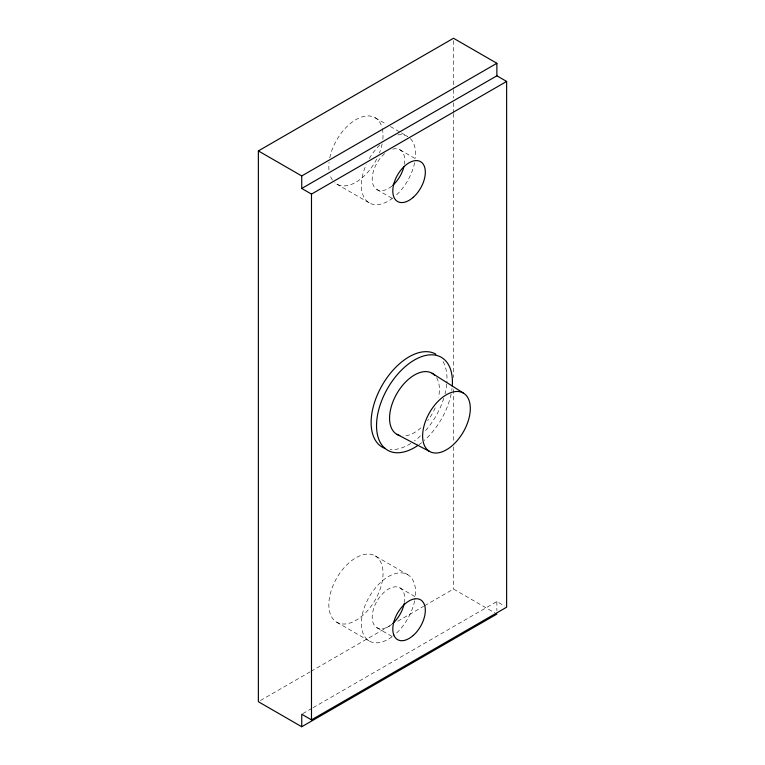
<?xml version="1.0" encoding="UTF-8"?>
<svg xmlns="http://www.w3.org/2000/svg" width="765" height="765" viewBox="0 0 765 765"><rect width="100%" height="100%" fill="white"/><g stroke="black" fill="none" stroke-linecap="round" stroke-linejoin="round"><path stroke-width="0.57" stroke-dasharray="3.83 2.87" d="M260.435 700.52L309.997 671.909M311.03 671.316L391.556 624.814M397.752 621.237L423.571 606.339M424.604 605.746L453.511 589.05L494.812 612.899M302.768 713.64L312.063 708.275M313.095 707.673L496.877 601.567L504.68 606.071M375.108 117.724L386.287 124.179M390.351 126.521L400.516 132.393M401.529 132.976L407.63 136.495A38.327 22.128 -60 0 0 397.724 134.927M399.961 149.777L415.414 158.69M376.963 189.605L393.44 199.12M336.772 184.107L369.294 202.888M375.108 555.859A38.327 22.128 -60 0 1 362.954 615.232A38.327 22.128 -60 0 1 329.763 596.069A38.327 22.128 -60 0 1 375.108 555.859L407.63 574.63M399.961 587.912L416.437 597.427M376.963 627.74L393.44 637.255M336.772 622.241L369.294 641.022M496.877 601.567L496.877 610.671M453.511 40.641L453.511 88.434M453.511 89.629L453.511 97.987M453.511 102.768L453.511 112.331M453.511 113.526L453.511 377.575M453.511 389.519L453.511 442.094M453.511 446.875L453.511 589.05M443.088 361.616A53.665 30.983 -60 0 1 446.837 382.997M446.741 384.097A53.665 30.983 -60 0 1 444.991 393.975M443.786 398.249A53.665 30.983 -60 0 1 424.346 431.929M420.463 435.859A53.665 30.983 -60 0 1 414.467 440.898M410.853 443.384A53.665 30.983 -60 0 1 390.093 449.552M452.039 388.333A53.665 30.983 -60 0 1 451.733 390.571M451.13 393.956A53.665 30.983 -60 0 1 424.298 440.43M421.668 442.648A53.665 30.983 -60 0 1 418.981 444.685M329.763 157.925A38.327 22.128 -60 0 1 355.935 119.617A38.327 22.128 -60 0 1 382.118 127.698M382.357 128.683A38.327 22.128 -60 0 1 382.806 139.488M382.118 143.897A38.327 22.128 -60 0 1 379.411 153.01M376.696 159.053A38.327 22.128 -60 0 1 334.879 182.768M332.469 180.11A38.327 22.128 -60 0 1 329.763 174.124M329.007 169.964A38.327 22.128 -60 0 1 329.065 162.343M436.595 377.709A35.267 20.359 -60 0 1 438.565 397.331M435.218 407.802A35.267 20.359 -60 0 1 427.645 420.635M420.932 427.865A35.267 20.359 -60 0 1 402.964 435.964M391.852 624.24A22.998 13.282 -60 0 1 372.239 618.502A22.998 13.282 -60 0 1 389.595 588.438A22.998 13.282 -60 0 1 404.369 602.552M391.996 636.815A38.327 22.128 -60 0 1 361.357 623.81A38.327 22.128 -60 0 1 391.422 575.012A38.327 22.128 -60 0 1 414.859 599.703M414.64 600.812A38.327 22.128 -60 0 1 392.885 636.155M392.675 149.127A22.998 13.282 -60 0 1 404.369 164.418M391.852 186.105A22.998 13.282 -60 0 1 372.402 181.898A22.998 13.282 -60 0 1 386.765 151.996M410.394 138.637A38.327 22.128 -60 0 1 415.338 158.259M414.64 162.677A38.327 22.128 -60 0 1 395.476 195.869M392.885 198.011A38.327 22.128 -60 0 1 365.527 199.608A38.327 22.128 -60 0 1 366.253 164.561M369.294 158.623A38.327 22.128 -60 0 1 379.756 145.082"/><path stroke-width="1.15" d="M496.877 614.085L301.735 726.75L258.369 701.715L258.369 150.915L453.511 38.25L496.877 63.285L496.877 75.802L301.735 188.467L301.735 175.95L496.877 63.285M301.735 188.467L311.489 194.1L506.631 81.434L506.631 607.2L311.489 719.865L301.735 714.233L301.735 726.75M396.853 434.319L429.595 451.455M496.877 75.802L506.631 81.434M258.369 150.915L301.735 175.95M432.11 373.243L463.322 393.038A33.727 19.469 -60 0 1 452.631 445.278A33.727 19.469 -60 0 1 423.428 428.419A33.727 19.469 -60 0 1 463.322 393.038M311.489 194.1L311.489 719.865M385.397 448.567A53.665 30.983 -60 0 1 380.769 387.788A53.665 30.983 -60 0 1 435.887 354.176M418.082 445.316A53.665 30.983 -60 0 1 376.552 427.061A53.665 30.983 -60 0 1 415.682 359.292A53.665 30.983 -60 0 1 452.249 386.134M399.827 435.534A35.267 20.359 -60 0 1 396.853 393.602A35.267 20.359 -60 0 1 434.654 375.213M404.169 603.623A22.998 13.282 -60 0 1 392.675 623.532M403.93 166.56A22.998 13.282 -60 0 1 392.675 185.398M413.272 635.428A22.998 13.282 -60 0 0 420.559 599.808A22.998 13.282 -60 0 0 393.353 623.924A22.998 13.282 -60 0 0 413.272 635.428M413.272 197.293A22.998 13.282 -60 0 0 420.559 161.664A22.998 13.282 -60 0 0 393.353 185.79A22.998 13.282 -60 0 0 413.272 197.293"/></g></svg>
